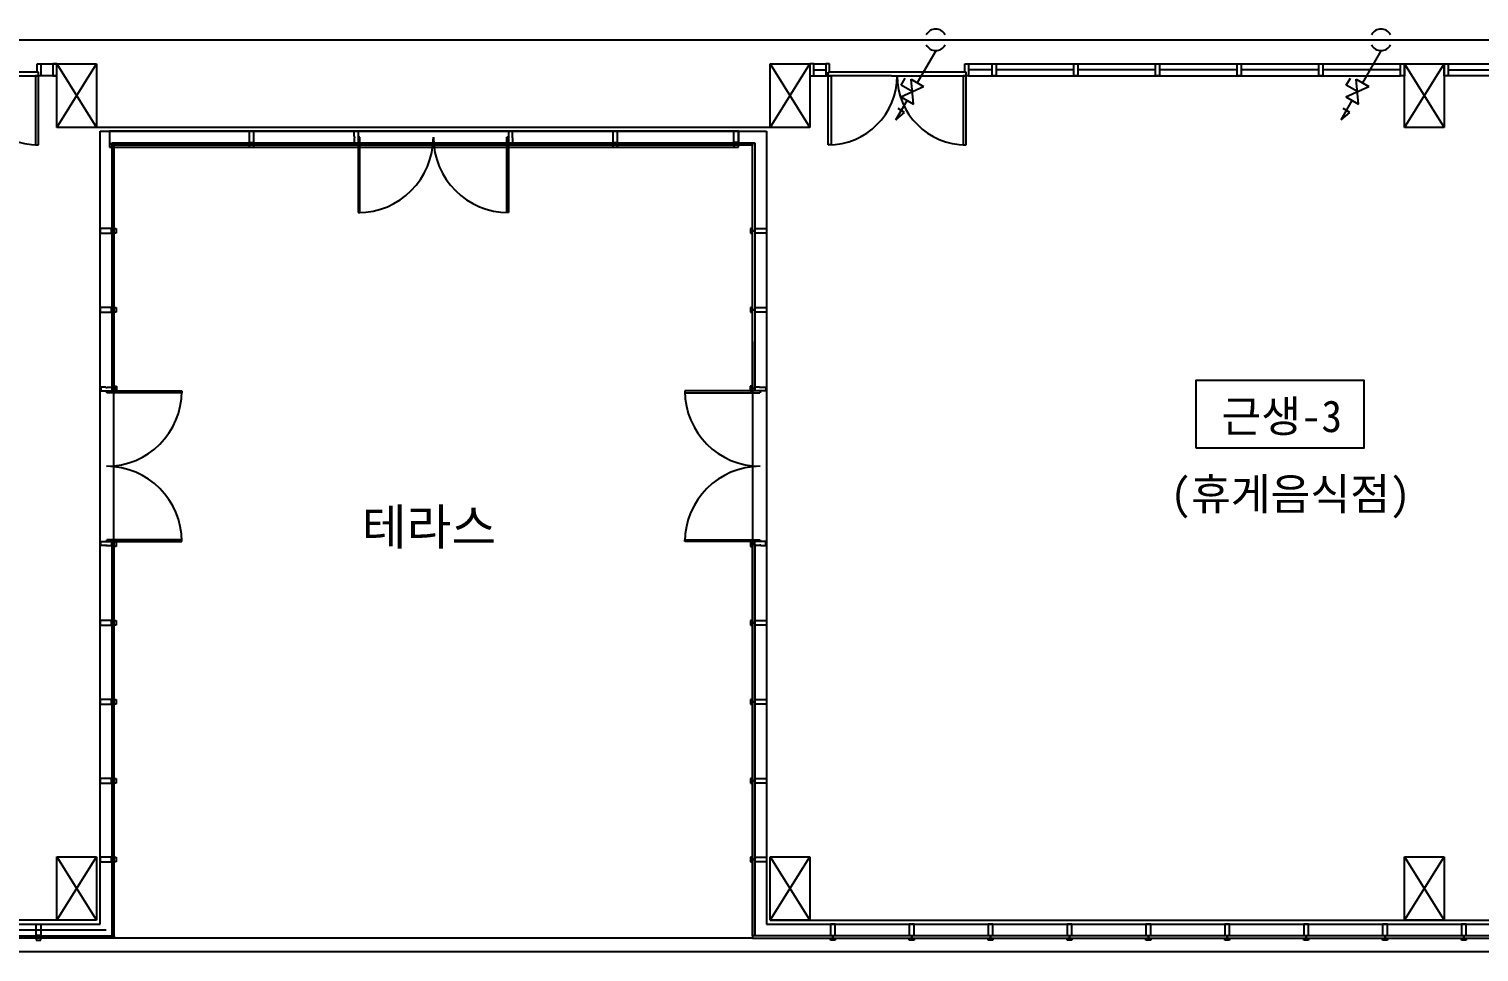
# Model space of a CAD drawing. Header units: millimetres. Extents: x 16332047 to 33387680, y -14835522 to -7015081.
# Drawn here: x 16645409 to 16663697, y -7494921 to -7483281 of the extents above; entities that cross this region are included whole.
import ezdxf
from ezdxf.enums import TextEntityAlignment as Align

# ---------------------------------------------------------------- set-up
doc = ezdxf.new("R2010")
doc.units = ezdxf.units.MM
doc.header["$LTSCALE"] = 300
doc.header["$MEASUREMENT"] = 0
for name, color, linetype in [('2', 2, 'CONTINUOUS'), ('3', 3, 'CONTINUOUS'), ('gas', 3, 'CONTINUOUS'), ('S', 1, 'CONTINUOUS'), ('근린시설 화장실위생도면$0$SI', 2, 'CONTINUOUS')]:
    doc.layers.add(name, color=color, linetype=linetype)
doc.layers.add('arch', color=255, linetype='CONTINUOUS', lineweight=25)
doc.styles.add('돋움체', font='')
doc.styles.get('돋움체').set_extended_font_data('DotumChe')

msp = doc.modelspace()

# ---------------------------------------------------------------- linework, layer by layer
at = {"layer": '2', "color": 0}
for p, q in [((16656409, -7483990, 0), (16656461, -7483900, 0)), ((16656563, -7484228, 0), (16656534, -7483912, 0)), ((16656534, -7483912, 0), (16656692, -7484004, 0)), ((16662024, -7483990, 0), (16662076, -7483900, 0)), ((16662177, -7484228, 0), (16662148, -7483912, 0)), ((16662148, -7483912, 0), (16662307, -7484004, 0)), ((16656404, -7484136, 0), (16656692, -7484004, 0)), ((16656404, -7484136, 0), (16656563, -7484228, 0)), ((16656548, -7484070, 0), (16656409, -7483990, 0)), ((16662019, -7484136, 0), (16662307, -7484004, 0)), ((16662019, -7484136, 0), (16662177, -7484228, 0)), ((16662163, -7484070, 0), (16662024, -7483990, 0))]:
    msp.add_line(p, q, dxfattribs=at)
at = {"layer": '3', "color": 0}
for p, q in [((16656846, -7483554, 0), (16656613, -7483958, 0)), ((16662461, -7483554, 0), (16662227, -7483958, 0)), ((16656342, -7484427, 0), (16656484, -7484182, 0)), ((16661957, -7484427, 0), (16662098, -7484182, 0))]:
    msp.add_line(p, q, dxfattribs=at)
at = {"layer": 'arch'}
for p, q in [((16645514, -7483721), (16645759, -7483721)), ((16645514, -7483816), (16645514, -7483721)), ((16645514, -7483721), (16645559, -7483721)), ((16645559, -7483721), (16645559, -7483851)), ((16645709, -7483721), (16645709, -7483871)), ((16645759, -7483721), (16645709, -7483721)), ((16645759, -7483871), (16645759, -7483721)), ((16645759, -7483721), (16646259, -7484521)), ((16645759, -7484521), (16646259, -7483721)), ((16645759, -7484521), (16645759, -7483721)), ((16645759, -7483721), (16646259, -7483721)), ((16646259, -7483721), (16646259, -7484521)), ((16654759, -7483721), (16655259, -7484521)), ((16654759, -7484521), (16655259, -7483721)), ((16654759, -7484521), (16654759, -7483721)), ((16654759, -7483721), (16655259, -7483721)), ((16655259, -7483721), (16655259, -7483871)), ((16655309, -7483721), (16655259, -7483721)), ((16655259, -7483721), (16655259, -7484521)), ((16655309, -7483721), (16655459, -7483721)), ((16655309, -7483871), (16655309, -7483721)), ((16655309, -7483796), (16655459, -7483796)), ((16655504, -7483721), (16655459, -7483721)), ((16655459, -7483721), (16655459, -7483851)), ((16655504, -7483816), (16655504, -7483721)), ((16657214, -7483816), (16657214, -7483721)), ((16657214, -7483721), (16657259, -7483721)), ((16657259, -7483721), (16662709, -7483721)), ((16657259, -7483721), (16657259, -7483851)), ((16657559, -7483796), (16657259, -7483796)), ((16657559, -7483721), (16657609, -7483721)), ((16657559, -7483871), (16657559, -7483721)), ((16657609, -7483721), (16657609, -7483871)), ((16658589, -7483796), (16657609, -7483796)), ((16658589, -7483721), (16658639, -7483721)), ((16658589, -7483871), (16658589, -7483721)), ((16658639, -7483721), (16658639, -7483871)), ((16659619, -7483796), (16658639, -7483796)), ((16659619, -7483721), (16659669, -7483721)), ((16659619, -7483871), (16659619, -7483721)), ((16659669, -7483721), (16659669, -7483871)), ((16660649, -7483796), (16659669, -7483796)), ((16660649, -7483721), (16660699, -7483721)), ((16660649, -7483871), (16660649, -7483721)), ((16660699, -7483721), (16660699, -7483871)), ((16661679, -7483796), (16660699, -7483796)), ((16661679, -7483721), (16661729, -7483721)), ((16661679, -7483871), (16661679, -7483721)), ((16661729, -7483721), (16661729, -7483871)), ((16662709, -7483796), (16661729, -7483796)), ((16662709, -7483721), (16662759, -7483721)), ((16662709, -7483871), (16662709, -7483721)), ((16662759, -7483721), (16662759, -7483871)), ((16662759, -7483721), (16663259, -7484521)), ((16662759, -7484521), (16663259, -7483721)), ((16662759, -7484521), (16662759, -7483721)), ((16662759, -7483721), (16663259, -7483721)), ((16663259, -7483721), (16663309, -7483721)), ((16663259, -7483871), (16663259, -7483721)), ((16663259, -7483721), (16670759, -7483721)), ((16663259, -7483721), (16663259, -7484521)), ((16663309, -7483721), (16663309, -7483871)), ((16663309, -7483796), (16664289, -7483796)), ((16645514, -7483826), (16643804, -7483826)), ((16644589, -7483871), (16645529, -7483871)), ((16645529, -7483871), (16645491, -7483871)), ((16645491, -7483871), (16645491, -7484741)), ((16645514, -7483826), (16645514, -7483816)), ((16645514, -7483816), (16645514, -7483816)), ((16645529, -7483826), (16645514, -7483826)), ((16645529, -7483871), (16645529, -7483826)), ((16645759, -7483871), (16645529, -7483871)), ((16645529, -7484741), (16645529, -7483871)), ((16645559, -7483871), (16645529, -7483871)), ((16645559, -7483851), (16645559, -7483871)), ((16645709, -7483871), (16645759, -7483871)), ((16655259, -7483871), (16655309, -7483871)), ((16655309, -7483871), (16655459, -7483871)), ((16655459, -7483851), (16655459, -7483871)), ((16655459, -7483871), (16655489, -7483871)), ((16655489, -7483871), (16655489, -7483826)), ((16655489, -7483826), (16655504, -7483826)), ((16656289, -7483871), (16655489, -7483871)), ((16655489, -7483871), (16655527, -7483871)), ((16655489, -7484741), (16655489, -7483871)), ((16655504, -7483826), (16655504, -7483816)), ((16655504, -7483816), (16655504, -7483816)), ((16657214, -7483826), (16655504, -7483826)), ((16655527, -7483871), (16655527, -7484741)), ((16656289, -7483871), (16657229, -7483871)), ((16657229, -7483871), (16657191, -7483871)), ((16657191, -7483871), (16657191, -7484741)), ((16657214, -7483826), (16657214, -7483816)), ((16657214, -7483816), (16657214, -7483816)), ((16657229, -7483826), (16657214, -7483826)), ((16657229, -7483871), (16657229, -7483826)), ((16657229, -7484741), (16657229, -7483871)), ((16657259, -7483871), (16657229, -7483871)), ((16657259, -7483851), (16657259, -7483871)), ((16657259, -7483871), (16662709, -7483871)), ((16657609, -7483871), (16657559, -7483871)), ((16658639, -7483871), (16658589, -7483871)), ((16659669, -7483871), (16659619, -7483871)), ((16660699, -7483871), (16660649, -7483871)), ((16661729, -7483871), (16661679, -7483871)), ((16662759, -7483871), (16662709, -7483871)), ((16663309, -7483871), (16663259, -7483871)), ((16670759, -7483871), (16663259, -7483871)), ((16646259, -7484521), (16645759, -7484521)), ((16654759, -7484521), (16646259, -7484521)), ((16655259, -7484521), (16654759, -7484521)), ((16663259, -7484521), (16662759, -7484521)), ((16646309, -7494571), (16646309, -7484571)), ((16646309, -7484571), (16654709, -7484571)), ((16646426, -7484571), (16646426, -7484771)), ((16654359, -7484571), (16646426, -7484571)), ((16654359, -7484571), (16646426, -7484571)), ((16646426, -7484571), (16646426, -7484771)), ((16648187, -7484571), (16648187, -7484712)), ((16648247, -7484571), (16648187, -7484571)), ((16648187, -7484712), (16648247, -7484712)), ((16648247, -7484712), (16648247, -7484571)), ((16649509, -7484637), (16649509, -7484571)), ((16649509, -7484571), (16649559, -7484571)), ((16649509, -7484637), (16649515, -7484639)), ((16649509, -7484655), (16649515, -7484653)), ((16649509, -7484655), (16649509, -7484721)), ((16649513, -7484640), (16649513, -7484652)), ((16649513, -7484640), (16649513, -7484652)), ((16649515, -7484639), (16649515, -7484653)), ((16649559, -7484571), (16649559, -7484721)), ((16649584, -7484646), (16649559, -7484646)), ((16649559, -7484646), (16649559, -7485596)), ((16649584, -7485596), (16649584, -7484646)), ((16651459, -7484646), (16651434, -7484646)), ((16651434, -7485596), (16651434, -7484646)), ((16651509, -7484571), (16651459, -7484571)), ((16651459, -7484571), (16651459, -7484721)), ((16651459, -7484646), (16651459, -7485596)), ((16651509, -7484637), (16651504, -7484639)), ((16651504, -7484639), (16651504, -7484653)), ((16651509, -7484655), (16651504, -7484653)), ((16651509, -7484637), (16651509, -7484571)), ((16651509, -7484655), (16651509, -7484721)), ((16652771, -7484571), (16652771, -7484712)), ((16652831, -7484571), (16652771, -7484571)), ((16652771, -7484712), (16652831, -7484712)), ((16652831, -7484712), (16652831, -7484571)), ((16654299, -7484712), (16654299, -7484571)), ((16654299, -7484571), (16654359, -7484571)), ((16654359, -7484712), (16654299, -7484712)), ((16654359, -7484771), (16654359, -7484571)), ((16654359, -7484571), (16654359, -7484712)), ((16654359, -7484771), (16654359, -7484571)), ((16654709, -7484571), (16654709, -7494571)), ((16645491, -7484741), (16645529, -7484741)), ((16646426, -7484771), (16654359, -7484771)), ((16646426, -7484771), (16654359, -7484771)), ((16646456, -7484746), (16646456, -7484718)), ((16646456, -7484718), (16654534, -7484718)), ((16646456, -7484746), (16646456, -7485826)), ((16646484, -7484746), (16646456, -7484746)), ((16654534, -7484746), (16646456, -7484746)), ((16646484, -7485826), (16646484, -7484746)), ((16648247, -7484746), (16648187, -7484746)), ((16648187, -7484746), (16648187, -7484771)), ((16648187, -7484771), (16648247, -7484771)), ((16648247, -7484771), (16648247, -7484746)), ((16649509, -7484721), (16649559, -7484721)), ((16651509, -7484721), (16651459, -7484721)), ((16652831, -7484746), (16652771, -7484746)), ((16652771, -7484746), (16652771, -7484771)), ((16652771, -7484771), (16652831, -7484771)), ((16652831, -7484771), (16652831, -7484746)), ((16654359, -7484746), (16654299, -7484746)), ((16654299, -7484746), (16654299, -7484771)), ((16654299, -7484771), (16654359, -7484771)), ((16654359, -7484771), (16654359, -7484746)), ((16654534, -7485826), (16654534, -7484718)), ((16654534, -7484718), (16654562, -7484718)), ((16654534, -7484718), (16654534, -7484746)), ((16654562, -7484718), (16654562, -7485826)), ((16655527, -7484741), (16655489, -7484741)), ((16657191, -7484741), (16657229, -7484741)), ((16649559, -7485596), (16649584, -7485596)), ((16651459, -7485596), (16651434, -7485596)), ((16646309, -7485796), (16646309, -7485856)), ((16646450, -7485796), (16646309, -7485796)), ((16646450, -7485856), (16646450, -7485796)), ((16646484, -7485856), (16646484, -7485796)), ((16646484, -7485796), (16646509, -7485796)), ((16646509, -7485796), (16646509, -7485856)), ((16654534, -7485796), (16654509, -7485796)), ((16654509, -7485796), (16654509, -7485856)), ((16654534, -7485856), (16654534, -7485796)), ((16654568, -7485856), (16654568, -7485796)), ((16654568, -7485796), (16654709, -7485796)), ((16654709, -7485796), (16654709, -7485856)), ((16646309, -7485856), (16646450, -7485856)), ((16646456, -7485826), (16646484, -7485826)), ((16646456, -7485826), (16646456, -7486821)), ((16646484, -7485826), (16646456, -7485826)), ((16646484, -7486821), (16646484, -7485826)), ((16646509, -7485856), (16646484, -7485856)), ((16654509, -7485856), (16654534, -7485856)), ((16654562, -7485826), (16654534, -7485826)), ((16654534, -7486821), (16654534, -7485826)), ((16654534, -7485826), (16654562, -7485826)), ((16654562, -7485826), (16654562, -7486821)), ((16654709, -7485856), (16654568, -7485856)), ((16646309, -7486791), (16646309, -7486851)), ((16646450, -7486791), (16646309, -7486791)), ((16646309, -7486851), (16646450, -7486851)), ((16646450, -7486851), (16646450, -7486791)), ((16646456, -7486821), (16646456, -7487816)), ((16646484, -7486821), (16646456, -7486821)), ((16646456, -7486821), (16646484, -7486821)), ((16646484, -7486851), (16646484, -7486791)), ((16646484, -7486791), (16646509, -7486791)), ((16646484, -7487816), (16646484, -7486821)), ((16646509, -7486851), (16646484, -7486851)), ((16646509, -7486791), (16646509, -7486851)), ((16654534, -7486791), (16654509, -7486791)), ((16654509, -7486791), (16654509, -7486851)), ((16654509, -7486851), (16654534, -7486851)), ((16654534, -7486851), (16654534, -7486791)), ((16654534, -7487816), (16654534, -7486821)), ((16654534, -7486821), (16654562, -7486821)), ((16654562, -7486821), (16654534, -7486821)), ((16654562, -7486821), (16654562, -7487816)), ((16654568, -7486851), (16654568, -7486791)), ((16654568, -7486791), (16654709, -7486791)), ((16654709, -7486851), (16654568, -7486851)), ((16654709, -7486791), (16654709, -7486851)), ((16646478, -7494746), (16646478, -7487221)), ((16654534, -7487221), (16654534, -7494746)), ((16646377, -7487796), (16646316, -7487796)), ((16646316, -7487796), (16646316, -7487846)), ((16646377, -7487796), (16646379, -7487802)), ((16646379, -7487802), (16646394, -7487802)), ((16646395, -7487796), (16646394, -7487802)), ((16646395, -7487796), (16646456, -7487796)), ((16646456, -7487796), (16646456, -7487846)), ((16646456, -7487816), (16646484, -7487816)), ((16646490, -7487786), (16646515, -7487786)), ((16646490, -7487846), (16646490, -7487786)), ((16646515, -7487786), (16646515, -7487846)), ((16654528, -7487786), (16654503, -7487786)), ((16654503, -7487786), (16654503, -7487846)), ((16654528, -7487846), (16654528, -7487786)), ((16654562, -7487816), (16654534, -7487816)), ((16654562, -7487796), (16654562, -7487846)), ((16654623, -7487796), (16654562, -7487796)), ((16654623, -7487796), (16654625, -7487802)), ((16654640, -7487802), (16654625, -7487802)), ((16654641, -7487796), (16654640, -7487802)), ((16654641, -7487796), (16654702, -7487796)), ((16654702, -7487796), (16654702, -7487846)), ((16646316, -7487846), (16646456, -7487846)), ((16646386, -7487846), (16646386, -7487871)), ((16646391, -7487846), (16647336, -7487846)), ((16647336, -7487871), (16646391, -7487871)), ((16646515, -7487846), (16646490, -7487846)), ((16647336, -7487846), (16647336, -7487871)), ((16654627, -7487846), (16653682, -7487846)), ((16653682, -7487846), (16653682, -7487871)), ((16653682, -7487871), (16654627, -7487871)), ((16654503, -7487846), (16654528, -7487846)), ((16654702, -7487846), (16654562, -7487846)), ((16654632, -7487846), (16654632, -7487871)), ((16646316, -7489796), (16646316, -7489746)), ((16646316, -7489746), (16646456, -7489746)), ((16646377, -7489796), (16646316, -7489796)), ((16646377, -7489796), (16646379, -7489791)), ((16646379, -7489791), (16646394, -7489791)), ((16646380, -7489793), (16646392, -7489793)), ((16646380, -7489793), (16646392, -7489793)), ((16646386, -7489721), (16646386, -7489746)), ((16647336, -7489721), (16646391, -7489721)), ((16646391, -7489746), (16647336, -7489746)), ((16646395, -7489796), (16646394, -7489791)), ((16646395, -7489796), (16646456, -7489796)), ((16646456, -7489796), (16646456, -7489746)), ((16646456, -7489776), (16646456, -7490771)), ((16646484, -7489776), (16646456, -7489776)), ((16646484, -7489746), (16646509, -7489746)), ((16646484, -7489806), (16646484, -7489746)), ((16646484, -7490771), (16646484, -7489776)), ((16646509, -7489806), (16646484, -7489806)), ((16646509, -7489746), (16646509, -7489806)), ((16647336, -7489746), (16647336, -7489721)), ((16653682, -7489746), (16653682, -7489721)), ((16653682, -7489721), (16654627, -7489721)), ((16654627, -7489746), (16653682, -7489746)), ((16654534, -7489746), (16654509, -7489746)), ((16654509, -7489746), (16654509, -7489806)), ((16654534, -7489746), (16654509, -7489746)), ((16654509, -7489746), (16654509, -7489806)), ((16654509, -7489806), (16654534, -7489806)), ((16654509, -7489806), (16654534, -7489806)), ((16654534, -7489806), (16654534, -7489746)), ((16654534, -7489806), (16654534, -7489746)), ((16654534, -7490771), (16654534, -7489776)), ((16654534, -7489776), (16654562, -7489776)), ((16654562, -7489796), (16654562, -7489746)), ((16654702, -7489746), (16654562, -7489746)), ((16654562, -7489776), (16654562, -7490771)), ((16654623, -7489796), (16654562, -7489796)), ((16654623, -7489796), (16654625, -7489791)), ((16654640, -7489791), (16654625, -7489791)), ((16654638, -7489793), (16654626, -7489793)), ((16654638, -7489793), (16654626, -7489793)), ((16654632, -7489721), (16654632, -7489746)), ((16654641, -7489796), (16654640, -7489791)), ((16654641, -7489796), (16654702, -7489796)), ((16654702, -7489796), (16654702, -7489746)), ((16646309, -7490741), (16646309, -7490801)), ((16646450, -7490741), (16646309, -7490741)), ((16646450, -7490801), (16646450, -7490741)), ((16646484, -7490801), (16646484, -7490741)), ((16646484, -7490741), (16646509, -7490741)), ((16646509, -7490741), (16646509, -7490801)), ((16654534, -7490741), (16654509, -7490741)), ((16654509, -7490741), (16654509, -7490801)), ((16654534, -7490801), (16654534, -7490741)), ((16654568, -7490801), (16654568, -7490741)), ((16654568, -7490741), (16654709, -7490741)), ((16654709, -7490741), (16654709, -7490801)), ((16646309, -7490801), (16646450, -7490801)), ((16646456, -7490771), (16646484, -7490771)), ((16646456, -7490771), (16646456, -7491766)), ((16646484, -7490771), (16646456, -7490771)), ((16646484, -7491766), (16646484, -7490771)), ((16646509, -7490801), (16646484, -7490801)), ((16654509, -7490801), (16654534, -7490801)), ((16654562, -7490771), (16654534, -7490771)), ((16654534, -7491766), (16654534, -7490771)), ((16654534, -7490771), (16654562, -7490771)), ((16654562, -7490771), (16654562, -7491766)), ((16654709, -7490801), (16654568, -7490801)), ((16646309, -7491736), (16646309, -7491796)), ((16646450, -7491736), (16646309, -7491736)), ((16646309, -7491796), (16646450, -7491796)), ((16646450, -7491796), (16646450, -7491736)), ((16646456, -7491766), (16646456, -7492761)), ((16646484, -7491766), (16646456, -7491766)), ((16646456, -7491766), (16646484, -7491766)), ((16646484, -7491796), (16646484, -7491736)), ((16646484, -7491736), (16646509, -7491736)), ((16646484, -7492761), (16646484, -7491766)), ((16646509, -7491796), (16646484, -7491796)), ((16646509, -7491736), (16646509, -7491796)), ((16654534, -7491736), (16654509, -7491736)), ((16654509, -7491736), (16654509, -7491796)), ((16654509, -7491796), (16654534, -7491796)), ((16654534, -7491796), (16654534, -7491736)), ((16654534, -7492761), (16654534, -7491766)), ((16654534, -7491766), (16654562, -7491766)), ((16654562, -7491766), (16654534, -7491766)), ((16654562, -7491766), (16654562, -7492761)), ((16654568, -7491796), (16654568, -7491736)), ((16654568, -7491736), (16654709, -7491736)), ((16654709, -7491796), (16654568, -7491796)), ((16654709, -7491736), (16654709, -7491796)), ((16646309, -7492731), (16646309, -7492791)), ((16646450, -7492731), (16646309, -7492731)), ((16646450, -7492791), (16646450, -7492731)), ((16646484, -7492791), (16646484, -7492731)), ((16646484, -7492731), (16646509, -7492731)), ((16646509, -7492731), (16646509, -7492791)), ((16654534, -7492731), (16654509, -7492731)), ((16654509, -7492731), (16654509, -7492791)), ((16654534, -7492791), (16654534, -7492731)), ((16654568, -7492791), (16654568, -7492731)), ((16654568, -7492731), (16654709, -7492731)), ((16654709, -7492731), (16654709, -7494571)), ((16654709, -7492731), (16654709, -7492791)), ((16646309, -7492791), (16646450, -7492791)), ((16646456, -7492761), (16646456, -7493756)), ((16646484, -7492761), (16646456, -7492761)), ((16646456, -7492761), (16646484, -7492761)), ((16646484, -7493756), (16646484, -7492761)), ((16646509, -7492791), (16646484, -7492791)), ((16654509, -7492791), (16654534, -7492791)), ((16654534, -7493756), (16654534, -7492761)), ((16654534, -7492761), (16654562, -7492761)), ((16654562, -7492761), (16654534, -7492761)), ((16654562, -7492761), (16654562, -7493756)), ((16654709, -7492791), (16654568, -7492791)), ((16645759, -7493721), (16646259, -7494521)), ((16645759, -7494521), (16646259, -7493721)), ((16645759, -7494521), (16645759, -7493721)), ((16645759, -7493721), (16646259, -7493721)), ((16646259, -7493721), (16646259, -7494521)), ((16646309, -7493726), (16646309, -7493786)), ((16646450, -7493726), (16646309, -7493726)), ((16646309, -7493786), (16646450, -7493786)), ((16646450, -7493786), (16646450, -7493726)), ((16646456, -7493756), (16646456, -7494718)), ((16646484, -7493756), (16646456, -7493756)), ((16646456, -7493756), (16646484, -7493756)), ((16646484, -7493786), (16646484, -7493726)), ((16646484, -7493726), (16646509, -7493726)), ((16646484, -7494718), (16646484, -7493756)), ((16646509, -7493786), (16646484, -7493786)), ((16646509, -7493726), (16646509, -7493786)), ((16654534, -7493726), (16654509, -7493726)), ((16654509, -7493726), (16654509, -7493786)), ((16654509, -7493786), (16654534, -7493786)), ((16654534, -7493786), (16654534, -7493726)), ((16654534, -7494718), (16654534, -7493756)), ((16654534, -7493756), (16654562, -7493756)), ((16654562, -7493756), (16654534, -7493756)), ((16654562, -7493756), (16654562, -7494718)), ((16654568, -7493786), (16654568, -7493726)), ((16654568, -7493726), (16654709, -7493726)), ((16654709, -7493786), (16654568, -7493786)), ((16654709, -7493726), (16654709, -7493786)), ((16654759, -7493721), (16655259, -7494521)), ((16654759, -7494521), (16655259, -7493721)), ((16654759, -7494521), (16654759, -7493721)), ((16654759, -7493721), (16655259, -7493721)), ((16655259, -7493721), (16655259, -7494521)), ((16662759, -7493721), (16663259, -7494521)), ((16662759, -7494521), (16663259, -7493721)), ((16662759, -7494521), (16662759, -7493721)), ((16662759, -7493721), (16663259, -7493721)), ((16663259, -7493721), (16663259, -7494521)), ((16646259, -7494521), (16622159, -7494521)), ((16638534, -7494571), (16646309, -7494571)), ((16645499, -7494571), (16645559, -7494571)), ((16645499, -7494712), (16645499, -7494571)), ((16645559, -7494571), (16645559, -7494712)), ((16646259, -7494521), (16645759, -7494521)), ((16654709, -7494571), (16662539, -7494571)), ((16654709, -7494571), (16678109, -7494571)), ((16654759, -7494521), (16678059, -7494521)), ((16654759, -7494521), (16678059, -7494521)), ((16655259, -7494521), (16654759, -7494521)), ((16655577, -7494571), (16655517, -7494571)), ((16655517, -7494571), (16655517, -7494712)), ((16655577, -7494712), (16655577, -7494571)), ((16656572, -7494571), (16656512, -7494571)), ((16656512, -7494571), (16656512, -7494712)), ((16656572, -7494712), (16656572, -7494571)), ((16657567, -7494571), (16657507, -7494571)), ((16657507, -7494571), (16657507, -7494712)), ((16657567, -7494712), (16657567, -7494571)), ((16658562, -7494571), (16658502, -7494571)), ((16658502, -7494571), (16658502, -7494712)), ((16658562, -7494712), (16658562, -7494571)), ((16659557, -7494571), (16659497, -7494571)), ((16659497, -7494571), (16659497, -7494712)), ((16659557, -7494712), (16659557, -7494571)), ((16660552, -7494571), (16660492, -7494571)), ((16660492, -7494571), (16660492, -7494712)), ((16660552, -7494712), (16660552, -7494571)), ((16661547, -7494571), (16661487, -7494571)), ((16661487, -7494571), (16661487, -7494712)), ((16661547, -7494712), (16661547, -7494571)), ((16662542, -7494571), (16662482, -7494571)), ((16662482, -7494571), (16662482, -7494712)), ((16662539, -7494571), (16678109, -7494571)), ((16662542, -7494712), (16662542, -7494571)), ((16663259, -7494521), (16662759, -7494521)), ((16663537, -7494571), (16663477, -7494571)), ((16663477, -7494571), (16663477, -7494712)), ((16663537, -7494712), (16663537, -7494571)), ((16646384, -7494646), (16622034, -7494646)), ((16644534, -7494718), (16645529, -7494718)), ((16645529, -7494746), (16644534, -7494746)), ((16645559, -7494712), (16645499, -7494712)), ((16645559, -7494746), (16645499, -7494746)), ((16645499, -7494746), (16645499, -7494771)), ((16645499, -7494771), (16645559, -7494771)), ((16645529, -7494718), (16646484, -7494718)), ((16645529, -7494746), (16645529, -7494718)), ((16645529, -7494718), (16645529, -7494746)), ((16646484, -7494746), (16645529, -7494746)), ((16645559, -7494771), (16645559, -7494746)), ((16646456, -7494718), (16646484, -7494718)), ((16654534, -7494746), (16646478, -7494746)), ((16646484, -7494718), (16646484, -7494746)), ((16654562, -7494718), (16654534, -7494718)), ((16655547, -7494718), (16654534, -7494718)), ((16654534, -7494718), (16654534, -7494746)), ((16654534, -7494746), (16655547, -7494746)), ((16655517, -7494712), (16655577, -7494712)), ((16655517, -7494746), (16655577, -7494746)), ((16655517, -7494771), (16655517, -7494746)), ((16655577, -7494771), (16655517, -7494771)), ((16655547, -7494746), (16655547, -7494718)), ((16656542, -7494718), (16655547, -7494718)), ((16655547, -7494718), (16655547, -7494746)), ((16655547, -7494746), (16656542, -7494746)), ((16655577, -7494746), (16655577, -7494771)), ((16656512, -7494712), (16656572, -7494712)), ((16656512, -7494746), (16656572, -7494746)), ((16656512, -7494771), (16656512, -7494746)), ((16656572, -7494771), (16656512, -7494771)), ((16657537, -7494718), (16656542, -7494718)), ((16656542, -7494718), (16656542, -7494746)), ((16656542, -7494746), (16656542, -7494718)), ((16656542, -7494746), (16657537, -7494746)), ((16656572, -7494746), (16656572, -7494771)), ((16657507, -7494712), (16657567, -7494712)), ((16657507, -7494746), (16657567, -7494746)), ((16657507, -7494771), (16657507, -7494746)), ((16657567, -7494771), (16657507, -7494771)), ((16658532, -7494718), (16657537, -7494718)), ((16657537, -7494718), (16657537, -7494746)), ((16657537, -7494746), (16657537, -7494718)), ((16657537, -7494746), (16658532, -7494746)), ((16657567, -7494746), (16657567, -7494771)), ((16658502, -7494712), (16658562, -7494712)), ((16658502, -7494746), (16658562, -7494746)), ((16658502, -7494771), (16658502, -7494746)), ((16658562, -7494771), (16658502, -7494771)), ((16659527, -7494718), (16658532, -7494718)), ((16658532, -7494718), (16658532, -7494746)), ((16658532, -7494746), (16658532, -7494718)), ((16658532, -7494746), (16659527, -7494746)), ((16658562, -7494746), (16658562, -7494771)), ((16659497, -7494712), (16659557, -7494712)), ((16659497, -7494746), (16659557, -7494746)), ((16659497, -7494771), (16659497, -7494746)), ((16659557, -7494771), (16659497, -7494771)), ((16660522, -7494718), (16659527, -7494718)), ((16659527, -7494718), (16659527, -7494746)), ((16659527, -7494746), (16659527, -7494718)), ((16659527, -7494746), (16660522, -7494746)), ((16659557, -7494746), (16659557, -7494771)), ((16660492, -7494712), (16660552, -7494712)), ((16660492, -7494746), (16660552, -7494746)), ((16660492, -7494771), (16660492, -7494746)), ((16660552, -7494771), (16660492, -7494771)), ((16661517, -7494718), (16660522, -7494718)), ((16660522, -7494718), (16660522, -7494746)), ((16660522, -7494746), (16660522, -7494718)), ((16660522, -7494746), (16661517, -7494746)), ((16660552, -7494746), (16660552, -7494771)), ((16661487, -7494712), (16661547, -7494712)), ((16661487, -7494746), (16661547, -7494746)), ((16661487, -7494771), (16661487, -7494746)), ((16661547, -7494771), (16661487, -7494771)), ((16662512, -7494718), (16661517, -7494718)), ((16661517, -7494718), (16661517, -7494746)), ((16661517, -7494746), (16661517, -7494718)), ((16661517, -7494746), (16662512, -7494746)), ((16661547, -7494746), (16661547, -7494771)), ((16662482, -7494712), (16662542, -7494712)), ((16662482, -7494746), (16662542, -7494746)), ((16662482, -7494771), (16662482, -7494746)), ((16662542, -7494771), (16662482, -7494771)), ((16662512, -7494746), (16662512, -7494718)), ((16663507, -7494718), (16662512, -7494718)), ((16662512, -7494718), (16662512, -7494746)), ((16662512, -7494746), (16663507, -7494746)), ((16662542, -7494746), (16662542, -7494771)), ((16663477, -7494712), (16663537, -7494712)), ((16663477, -7494746), (16663537, -7494746)), ((16663477, -7494771), (16663477, -7494746)), ((16663537, -7494771), (16663477, -7494771)), ((16664502, -7494718), (16663507, -7494718)), ((16663507, -7494718), (16663507, -7494746)), ((16663507, -7494746), (16663507, -7494718)), ((16663507, -7494746), (16664502, -7494746)), ((16663537, -7494746), (16663537, -7494771)), ((16683759, -7494921), (16616459, -7494921))]:
    msp.add_line(p, q, dxfattribs=at)
msp.add_lwpolyline([(16660127, -7488564), (16662251, -7488564), (16662251, -7487713), (16660127, -7487713)], close=True, dxfattribs=at)
for centre, radius, start, end in [((16645529, -7483871), 870, 180, 270), ((16655489, -7483871), 870, 270, 0), ((16657229, -7483871), 870, 180, 270), ((16649559, -7484646), 950, 270, 0), ((16651459, -7484646), 950, 180, 270), ((16646386, -7487846), 950, 270, 0), ((16654632, -7487846), 950, 180, 270), ((16646386, -7489746), 950, 0, 90), ((16654632, -7489746), 950, 90, 180)]:
    msp.add_arc(centre, radius, start, end, dxfattribs=at)
at = {"layer": 'gas', "ltscale": 3}
for p, q in [((16622526, -7483417, 0), (16646672, -7483417, 0)), ((16654330, -7483417, 0), (16673838, -7483417, 0))]:
    msp.add_line(p, q, dxfattribs=at)
at = {"layer": 'S', "color": 3, "ltscale": 10}
msp.add_line((16646672, -7483417), (16654330, -7483417), dxfattribs=at)
at = {"layer": 'S', "color": 0, "ltscale": 10}
for p, q in [((16656342, -7484427, 0), (16656453, -7484332, 0)), ((16656453, -7484332, 0), (16656371, -7484285, 0)), ((16661957, -7484427, 0), (16662067, -7484332, 0)), ((16662067, -7484332, 0), (16661985, -7484285, 0))]:
    msp.add_line(p, q, dxfattribs=at)
at = {"layer": '근린시설 화장실위생도면$0$SI', "color": 0}
for centre, start, end in [((16656846, -7483417, 0), 28.3041, 151.6959), ((16662461, -7483417, 0), 28.3041, 151.6959), ((16656846, -7483417, 0), 208.4369, 331.5631), ((16662461, -7483417, 0), 208.4369, 331.5631)]:
    msp.add_arc(centre, 136, start, end, dxfattribs=at)

# ---------------------------------------------------------------- texts
at = {"layer": 'arch', "style": '돋움체'}
for s, height, p in [('근생-3', 400, (16661209, -7488364)), ('(휴게음식점)', 400, (16661320, -7489346)), ('테라스', 450, (16650455, -7489785))]:
    msp.add_text(s, height=height, dxfattribs=at).set_placement(p, align=Align.CENTER)

doc.saveas('drawing.dxf')
